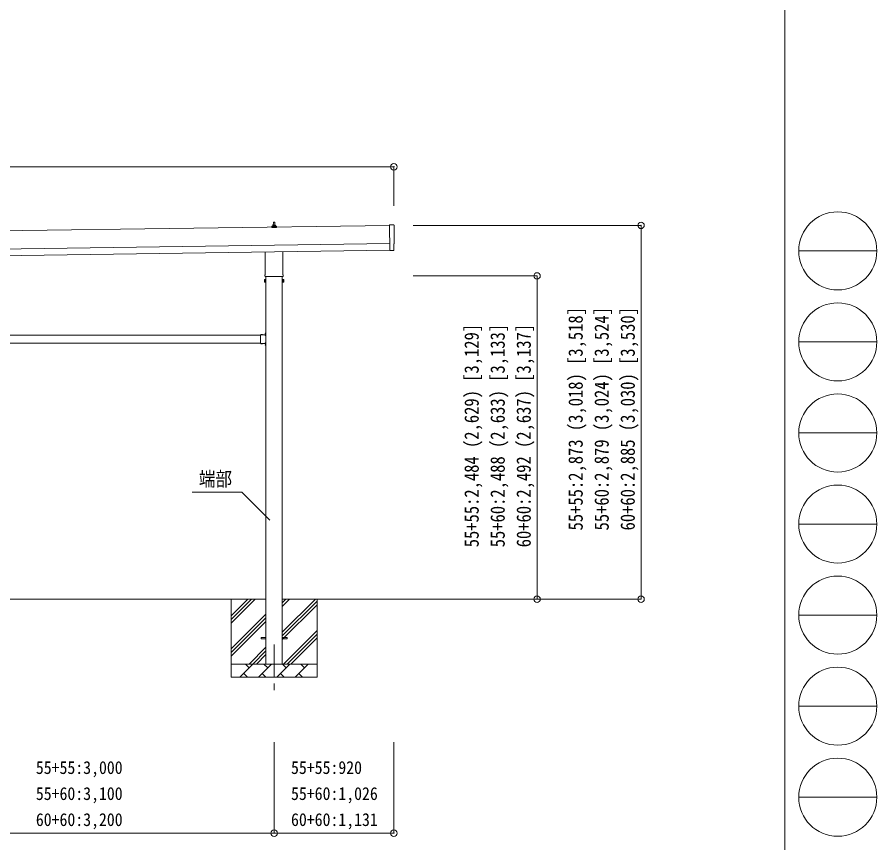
# Model space of a CAD drawing. Units: millimetres, scale not verified. Extents: x -13976 to 14131, y -9754 to 9646.
# Drawn here: x 7527 to 14131, y -6355 to -8 of the extents above; entities that cross this region are included whole.
import ezdxf
from ezdxf.enums import TextEntityAlignment as Align

# ---------------------------------------------------------------- set-up
doc = ezdxf.new("R2010")
doc.units = ezdxf.units.MM
doc.header["$LTSCALE"] = 50
doc.header["$PDMODE"] = 32
doc.header["$PDSIZE"] = 50
doc.linetypes.add('CHAIN1', pattern=[8, 5, -1, 1, -1])
doc.linetypes.add('USER7', pattern=[2, 1, -1])
for name, color, linetype, lineweight in [('0-2_建具', 4, 'Continuous', 9), ('0-6_手摺', 7, 'Continuous', 9), ('0-7_ハッチ', 6, 'Continuous', 9), ('F-0_ﾚｲﾔ240', 7, 'Continuous', 9)]:
    doc.layers.add(name, color=color, linetype=linetype, lineweight=lineweight)
doc.styles.add('ＭＳ ゴシック', font='')
doc.styles.get('ＭＳ ゴシック').set_extended_font_data('MS Gothic')

msp = doc.modelspace()

# ---------------------------------------------------------------- linework, layer by layer
at = {"layer": '0-2_建具'}
for p, q in [((9496.5, -1584.02), (9505.05, -1584.02)), ((10388.17, -1608.69), (5023.21, -1685.33)), ((9482.53, -1624.02), (9482.53, -1616.31)), ((9519.03, -1624.02), (9482.53, -1624.02)), ((9482.91, -1615.52), (9518.64, -1615.52)), ((9483.29, -1615.33), (9490.01, -1613.7)), ((9490.39, -1613.52), (9511.16, -1613.52)), ((9490.78, -1612.73), (9490.78, -1608.52)), ((9491.78, -1608.52), (9509.78, -1608.52)), ((9494.78, -1608.52), (9495.5, -1585)), ((9506.05, -1585), (9506.78, -1608.52)), ((9510.78, -1612.73), (9510.78, -1608.52)), ((9518.26, -1615.33), (9511.54, -1613.7)), ((9519.03, -1624.02), (9519.03, -1616.31)), ((10388.09, -1603.6), (10390.92, -1801.44)), ((10419.68, -1604.8), (10388.09, -1603.6)), ((5025.21, -1825.32), (10390.17, -1748.67)), ((10419.6, -1751.64), (10420.2, -1751.63)), ((10420.27, -1798.67), (10419.6, -1751.64)), ((5025.93, -1875.31), (10390.88, -1798.67)), ((9432.48, -1988.01), (9432.48, -1812.36)), ((9569.08, -1810.41), (9569.08, -1988.01)), ((10390.92, -1801.44), (10390.93, -1802.44)), ((10409.14, -1801.27), (10390.93, -1802.44)), ((10409.82, -1801.89), (10409.14, -1801.27)), ((10410.56, -1802.16), (10417.48, -1801.7)), ((9426.78, -2026.28), (9427.53, -2024.97)), ((9426.78, -2026.28), (9426.78, -2043.28)), ((9426.78, -2043.28), (9427.53, -2044.6)), ((9433.78, -2029.87), (9427.53, -2029.87)), ((9433.78, -2039.69), (9427.53, -2039.69)), ((9433.78, -2044.6), (9427.53, -2044.6)), ((9430.78, -1996.78), (9430.78, -1991.28)), ((9568.71, -2000.28), (9432.84, -2000.28)), ((9436.28, -2043.98), (9433.78, -2043.98)), ((9438.28, -2000.28), (9438.28, -4981.35)), ((9563.28, -4981.35), (9563.28, -2000.28)), ((9565.28, -2043.98), (9567.78, -2043.98)), ((9567.78, -2029.87), (9574.02, -2029.87)), ((9567.78, -2039.69), (9574.02, -2039.69)), ((9567.78, -2044.6), (9574.02, -2044.6)), ((9570.78, -1991.28), (9570.78, -1996.78)), ((9574.78, -2026.28), (9574.02, -2024.97)), ((9574.78, -2043.28), (9574.02, -2044.6)), ((9574.78, -2026.28), (9574.78, -2043.28)), ((9435.77, -2434.45), (9436.28, -2434.45)), ((9436.28, -2430.35), (9438.28, -2430.35)), ((9436.28, -2430.35), (9436.28, -2450.35)), ((9436.28, -2434.45), (9436.28, -2446.25)), ((9438.28, -2437.35), (9436.28, -2437.35)), ((9438.28, -2443.35), (9436.28, -2443.35)), ((9438.28, -2430.35), (9438.28, -2450.35)), ((6605.28, -2453.35), (9396.28, -2453.35)), ((9396.28, -2450.35), (9396.28, -2516.35)), ((9396.28, -2450.35), (9436.28, -2450.35)), ((9399.38, -2449.84), (9399.38, -2450.35)), ((9399.38, -2450.35), (9411.18, -2450.35)), ((9436.28, -2454.35), (9436.28, -2512.35)), ((6605.28, -2513.35), (9396.28, -2513.35)), ((9396.28, -2516.35), (9436.28, -2516.35)), ((9399.38, -2516.86), (9399.38, -2516.35)), ((9399.38, -2516.35), (9411.18, -2516.35)), ((9432.28, -2513.35), (9437.78, -2513.35)), ((9436.28, -2514.35), (9432.28, -2514.35)), ((9435.77, -2520.45), (9436.28, -2520.45)), ((9436.28, -2516.35), (9436.28, -2536.35)), ((9436.28, -2520.45), (9436.28, -2532.25)), ((9438.28, -2523.35), (9436.28, -2523.35)), ((9438.28, -2529.35), (9436.28, -2529.35)), ((9436.28, -2536.35), (9438.28, -2536.35)), ((9438.28, -2516.35), (9438.28, -2536.35)), ((9400.78, -4776.85), (9438.28, -4776.85)), ((9400.78, -4785.85), (9400.78, -4776.85)), ((9400.78, -4785.85), (9438.28, -4785.85)), ((9563.28, -4776.85), (9600.78, -4776.85)), ((9563.28, -4785.85), (9600.78, -4785.85)), ((9600.78, -4785.85), (9600.78, -4776.85))]:
    msp.add_line(p, q, dxfattribs=at)
at = {"layer": '0-2_建具', "color": 7, "linetype": 'CHAIN1'}
msp.add_line((9500.78, -4831.35), (9500.78, -5180.35), dxfattribs=at)
at = {"layer": '0-2_建具'}
for points in [[(9433.78, -2044.6), (9433.78, -2024.97), (9427.53, -2024.97)], [(9433.78, -2043.98), (9433.78, -2025.58), (9436.28, -2025.58)], [(9567.78, -2043.98), (9567.78, -2025.58), (9565.28, -2025.58)], [(9567.78, -2044.6), (9567.78, -2024.97), (9574.02, -2024.97)], [(9435.77, -2434.45), (9435.77, -2446.25), (9436.28, -2446.25)], [(9399.38, -2449.84), (9411.18, -2449.84), (9411.18, -2450.35)], [(9436.28, -2454.35), (9432.28, -2454.35), (9432.28, -2452.35), (9436.28, -2452.35)], [(9432.28, -2453.35), (9437.78, -2453.35), (9437.78, -2513.35)], [(9399.38, -2516.86), (9411.18, -2516.86), (9411.18, -2516.35)], [(9436.28, -2512.35), (9432.28, -2512.35), (9432.28, -2514.35)], [(9435.77, -2520.45), (9435.77, -2532.25), (9436.28, -2532.25)]]:
    msp.add_lwpolyline(points, dxfattribs=at)
for points in [[(9436.28, -2045.28), (9436.28, -2024.28), (9438.28, -2024.28), (9438.28, -2045.28)], [(9565.28, -2045.28), (9565.28, -2024.28), (9563.28, -2024.28), (9563.28, -2045.28)]]:
    msp.add_lwpolyline(points, close=True, dxfattribs=at)
at = {"layer": '0-2_建具', "linetype": 'USER7'}
for points in [[(9433.66, -2437.85), (9436.44, -2439.21), (9437.05, -2440.35)], [(9433.66, -2442.85), (9436.44, -2441.5), (9437.05, -2440.35)], [(9402.78, -2447.74), (9404.13, -2450.52), (9405.28, -2451.13)], [(9407.78, -2447.74), (9406.42, -2450.52), (9405.28, -2451.13)], [(9402.78, -2518.96), (9404.13, -2516.18), (9405.28, -2515.58)], [(9407.78, -2518.96), (9406.42, -2516.18), (9405.28, -2515.58)], [(9433.66, -2523.85), (9436.44, -2525.21), (9437.05, -2526.35)], [(9433.66, -2528.85), (9436.44, -2527.5), (9437.05, -2526.35)]]:
    msp.add_lwpolyline(points, dxfattribs=at)
at = {"layer": '0-2_建具'}
for centre, radius, start, end in [((9496.5, -1585.02), 1, 90, 178.60509), ((9505.05, -1585.02), 1, 1.39491, 90), ((9483.53, -1616.31), 1, 103.62699, 180), ((9489.78, -1612.73), 1, 283.62699, 0), ((9494.86, -1609.15), 4.13, 90, 171.17633), ((9491.78, -1609.52), 1, 90, 180), ((9504.11, -1608.52), 4.83, 133.60282, 180), ((9497.44, -1608.52), 4.83, 0, 46.39718), ((9506.69, -1609.15), 4.13, 8.82367, 90), ((9509.78, -1609.52), 1, 0, 90), ((9511.78, -1612.73), 1, 180, 256.37301), ((9518.03, -1616.31), 1, 0, 76.37301), ((9431.12, -2027.42), 4.34, 145.61575, 214.38425), ((9443.02, -2034.78), 16.24, 162.41205, 197.58795), ((9431.12, -2042.14), 4.34, 145.61575, 214.38425), ((9434.78, -1991.28), 4, 125.09963, 180), ((9434.78, -1996.78), 4, 180, 194.47751), ((9434.78, -1996.78), 4, 194.47751, 241.04498), ((9566.78, -1996.78), 4, 298.95502, 345.52249), ((9566.78, -1991.28), 4, 0, 54.90037), ((9566.78, -1996.78), 4, 345.52249, 0), ((9558.53, -2034.78), 16.24, 342.41205, 17.58795), ((9570.43, -2027.42), 4.34, 325.61575, 34.38425), ((9570.43, -2042.14), 4.34, 325.61575, 34.38425), ((9441.51, -2440.35), 8.23, 134.2189, 225.7811), ((9405.28, -2455.58), 8.23, 44.2189, 135.7811), ((9436.28, -2450.35), 2, 270, 0), ((9405.28, -2511.12), 8.23, 224.2189, 315.7811), ((9441.51, -2526.35), 8.23, 134.2189, 225.7811), ((9436.28, -2516.35), 2, 0, 90)]:
    msp.add_arc(centre, radius, start, end, dxfattribs=at)
for centre, major_axis, ratio, start_param, end_param in [((10419.57, -1607.8), (3, 0.04), 0.99863, 6.2683889, 7.8016218), ((15185.95, -1610.14), (-4762.89, -68.04), 0.99863, 6.2683889, 6.2976778), ((10420.14, -1747.23), (4.41, 0.06), 0.99863, 4.712389, 6.2976778), ((10410.49, -1801.16), (0.737, -0.68), 0.9974, 4.712389, 5.5252311), ((10417.27, -1798.7), (2.21, -2.04), 0.9974, 5.5252311, 7.0411395)]:
    msp.add_ellipse(centre, major_axis=major_axis, ratio=ratio, start_param=start_param, end_param=end_param, dxfattribs=at)
at = {"layer": '0-6_手摺', "color": 6}
for p, q in [((-417.82, -1158.41), (10421.18, -1158.41)), ((10421.18, -1158.41), (10421.18, -1458.2)), ((12319.79, -1608.35), (10569.79, -1608.35)), ((12319.79, -1608.35), (12319.79, -4481.35)), ((11520.79, -1997.35), (10569.79, -1997.35)), ((11520.79, -1997.35), (11520.79, -4481.35)), ((11520.79, -4481.35), (10719.79, -4481.35)), ((12319.79, -4481.35), (10719.79, -4481.35)), ((9500.78, -6280.35), (9500.78, -5580.35)), ((10421.18, -6280.35), (10421.18, -5580.35))]:
    msp.add_line(p, q, dxfattribs=at)
at = {"layer": '0-6_手摺'}
for p, q in [((9438.28, -4481.35), (6563.28, -4481.35)), ((9170.78, -4481.35), (9170.78, -5081.35)), ((9170.78, -4666.4), (9355.83, -4481.35)), ((9170.78, -4638.12), (9327.54, -4481.35)), ((9170.78, -4609.83), (9299.26, -4481.35)), ((9563.28, -4736.45), (9818.37, -4481.35)), ((9563.28, -4538.46), (9620.38, -4481.35)), ((9563.28, -4510.18), (9592.1, -4481.35)), ((10719.79, -4481.35), (9563.28, -4481.35)), ((9830.78, -4481.35), (9830.78, -5081.35)), ((9563.28, -4764.73), (9830.78, -4497.23)), ((9563.28, -4793.02), (9830.78, -4525.52)), ((9170.78, -4864.39), (9438.28, -4596.89)), ((9170.78, -4892.68), (9438.28, -4625.18)), ((9170.78, -4920.96), (9438.28, -4653.46)), ((9572.93, -4981.35), (9830.78, -4723.51)), ((9601.22, -4981.35), (9830.78, -4751.79)), ((9629.5, -4981.35), (9830.78, -4780.08)), ((9308.37, -4981.35), (9438.28, -4851.45)), ((9336.66, -4981.35), (9438.28, -4879.73)), ((9364.94, -4981.35), (9438.28, -4908.02)), ((9170.78, -4981.35), (9830.78, -4981.35)), ((9238.64, -5081.35), (9338.64, -4981.35)), ((9310.09, -5009.9), (9281.54, -4981.35)), ((9380.06, -5081.35), (9480.06, -4981.35)), ((9451.51, -5009.9), (9422.96, -4981.35)), ((9521.49, -5081.35), (9621.49, -4981.35)), ((9592.93, -5009.9), (9564.38, -4981.35)), ((9662.91, -5081.35), (9762.91, -4981.35)), ((9734.35, -5009.9), (9705.8, -4981.35)), ((9827.49, -4981.35), (9830.78, -4978.07)), ((9830.78, -5081.35), (9170.78, -5081.35)), ((9267.2, -5052.8), (9295.75, -5081.35)), ((9408.62, -5052.8), (9437.17, -5081.35)), ((9550.04, -5052.8), (9578.59, -5081.35)), ((9691.46, -5052.8), (9720.01, -5081.35))]:
    msp.add_line(p, q, dxfattribs=at)
at = {"layer": '0-6_手摺', "color": 6}
msp.add_lwpolyline([(500.78, -6280.35), (3500.78, -6280.35), (6500.78, -6280.35), (9500.78, -6280.35), (10421.18, -6280.35)], dxfattribs=at)
for p in [(10421.18, -1158.41), (12319.79, -1608.35), (11520.79, -1997.35), (11520.79, -4481.35), (12319.79, -4481.35), (9500.78, -6280.35), (10421.18, -6280.35)]:
    msp.add_point(p, dxfattribs=at)
at = {"layer": '0-7_ハッチ'}
for p, q in [((8871.83, -3659.28), (9253.14, -3659.28)), ((9253.14, -3659.28), (9469.15, -3875.28))]:
    msp.add_line(p, q, dxfattribs=at)
at = {"layer": 'F-0_ﾚｲﾔ240', "color": 5, "lineweight": 5}
msp.add_line((13424.24, 9645.57), (13424.24, -9754.43), dxfattribs=at)
at = {"layer": 'F-0_ﾚｲﾔ240', "color": 4}
for p, q in [((13531.1, -1804.43), (14131.1, -1804.43)), ((13531.1, -2504.43), (14131.1, -2504.43)), ((13531.1, -3204.43), (14131.1, -3204.43)), ((13531.1, -3904.43), (14131.1, -3904.43)), ((13531.1, -4604.43), (14131.1, -4604.43)), ((13531.1, -5304.43), (14131.1, -5304.43)), ((13531.1, -6004.43), (14131.1, -6004.43))]:
    msp.add_line(p, q, dxfattribs=at)
for centre in [(13831.1, -1804.43), (13831.1, -2504.43), (13831.1, -3204.43), (13831.1, -3904.43), (13831.1, -4604.43), (13831.1, -5304.43), (13831.1, -6004.43)]:
    msp.add_circle(centre, 300, dxfattribs=at)

# ---------------------------------------------------------------- texts
at = {"layer": '0-6_手摺', "style": 'ＭＳ ゴシック', "width": 0.85}
for s, p in [('55+55:2,873 (3,018) [3,518]', (11904.79, -3953.6)), ('55+60:2,879 (3,024) [3,524]', (12104.79, -3953.6)), ('60+60:2,885 (3,030) [3,530]', (12304.79, -3953.6)), ('55+55:2,484 (2,629) [3,129]', (11105.79, -4083.1)), ('55+60:2,488 (2,633) [3,133]', (11305.79, -4083.1)), ('60+60:2,492 (2,637) [3,137]', (11505.79, -4083.1))]:
    msp.add_text(s, height=110, rotation=90, dxfattribs=at).set_placement(p, align=Align.BOTTOM_LEFT)
at = {"layer": '0-6_手摺', "style": 'ＭＳ ゴシック', "width": 0.9}
for s, p in [('55+55:3,000', (7670.78, -5855.45)), ('55+55:920', (9630.98, -5855.45)), ('55+60:3,100', (7670.78, -6055.45)), ('55+60:1,026', (9630.98, -6055.45)), ('60+60:3,200', (7670.78, -6255.45)), ('60+60:1,131', (9630.98, -6255.45))]:
    msp.add_text(s, height=98.97, dxfattribs=at).set_placement(p, align=Align.BOTTOM_LEFT)
at = {"layer": '0-7_ハッチ', "color": 7, "style": 'ＭＳ ゴシック', "width": 0.85}
msp.add_text('端部', height=110, dxfattribs=at).set_placement((8922.88, -3645.59), align=Align.BOTTOM_LEFT)

doc.saveas('drawing.dxf')
